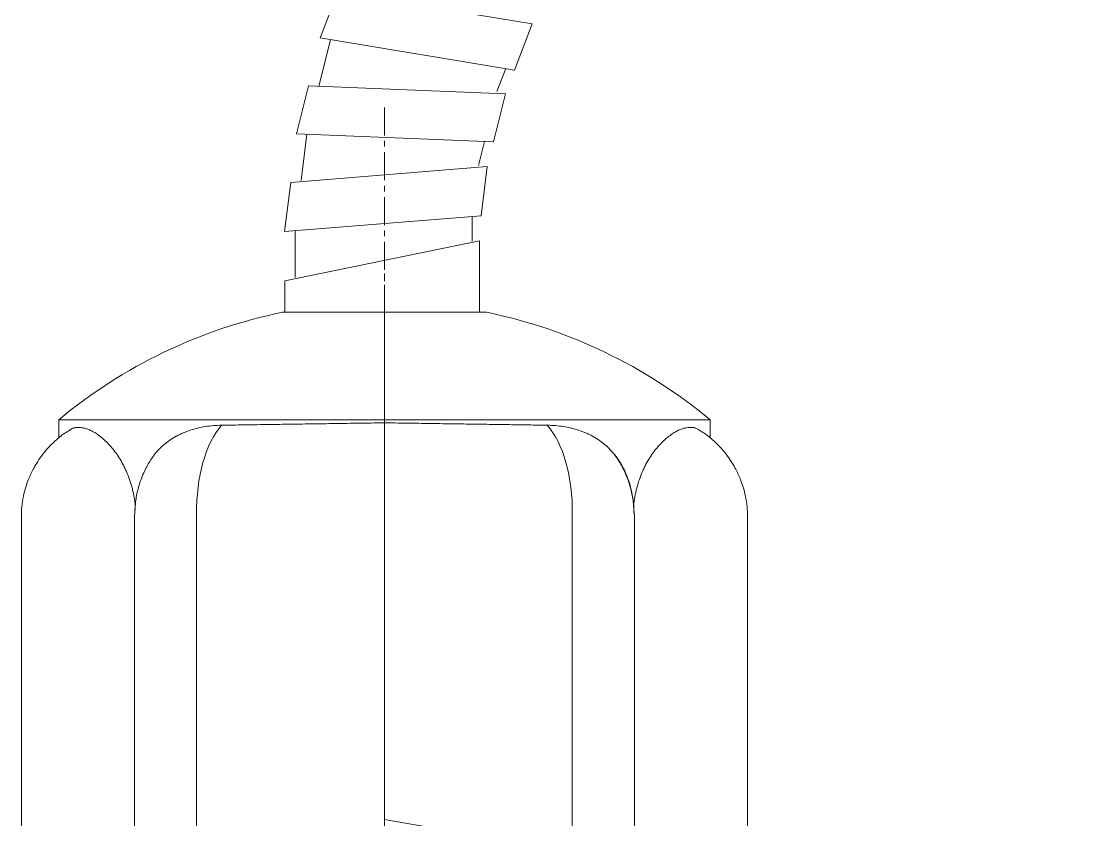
# Model space of a CAD drawing. Header units: inches. Extents: x 21126 to 21898, y -6726 to -5634.
# Drawn here: x 21640.9 to 21710.1, y -6503.4 to -6451.7 of the extents above; entities that cross this region are included whole.
import ezdxf

# ---------------------------------------------------------------- set-up
doc = ezdxf.new("R2010")
doc.units = ezdxf.units.IN
doc.header["$LTSCALE"] = 4.84
doc.header["$MEASUREMENT"] = 0
doc.linetypes.add('CENTER', pattern=[0.6, 0.375, -0.075, 0.075, -0.075])
doc.layers.get('0').update_dxf_attribs({"linetype": 'CONTINUOUS', "lineweight": 13})

msp = doc.modelspace()

# ---------------------------------------------------------------- linework, layer by layer
for p, q in [((21660.236, -6452.821), (21661.383, -6449.832)), ((21661.383, -6449.832), (21673.977, -6451.906)), ((21672.829, -6454.895), (21673.977, -6451.906)), ((21660.236, -6452.821), (21672.829, -6454.895)), ((21660.152, -6455.943), (21660.903, -6452.931)), ((21671.687, -6456.295), (21672.26, -6454.801)), ((21658.707, -6459.022), (21659.482, -6455.915)), ((21659.482, -6455.915), (21672.234, -6456.439)), ((21671.459, -6459.545), (21672.234, -6456.439)), ((21658.707, -6459.022), (21671.459, -6459.545)), ((21659.013, -6462.059), (21659.383, -6459.049)), ((21670.496, -6461.075), (21670.883, -6459.522)), ((21658.336, -6462.185), (21671.056, -6461.151)), ((21670.666, -6464.328), (21671.056, -6461.151)), ((21657.945, -6465.362), (21658.336, -6462.185)), ((21657.945, -6465.362), (21670.666, -6464.328)), ((21670.091, -6465.975), (21670.091, -6464.375)), ((21657.962, -6468.547), (21670.56, -6465.95)), ((21658.62, -6468.34), (21658.62, -6465.307)), ((21670.56, -6470.586), (21670.56, -6465.95)), ((21657.962, -6470.586), (21657.962, -6468.547))]:
    msp.add_line(p, q)
at = {"color": 1, "linetype": 'CENTER'}
for p, q in [((21664.406, -6457.312), (21664.406, -6509.424)), ((21664.406, -6517.087), (21664.406, -6466.094))]:
    msp.add_line(p, q, dxfattribs=at)
at = {"ltscale": 0.5}
for p, q in [((21664.406, -6470.586), (21657.806, -6470.586)), ((21664.406, -6477.551), (21664.406, -6470.586)), ((21664.406, -6470.586), (21671.006, -6470.586)), ((21664.406, -6470.586), (21664.406, -6477.551)), ((21643.317, -6477.551), (21643.317, -6478.729)), ((21664.406, -6477.551), (21643.317, -6477.551)), ((21664.406, -6477.551), (21664.406, -6477.74)), ((21664.406, -6477.551), (21685.495, -6477.551)), ((21664.406, -6477.74), (21664.406, -6477.551)), ((21685.495, -6478.729), (21685.495, -6477.551)), ((21640.901, -6483.814), (21640.901, -6560.023)), ((21648.217, -6483.687), (21648.217, -6560.15)), ((21652.246, -6508.965), (21652.246, -6483.675)), ((21664.406, -6503.419), (21664.406, -6483.52)), ((21664.406, -6501.419), (21664.406, -6483.52)), ((21676.566, -6560.162), (21676.566, -6483.675)), ((21680.596, -6560.15), (21680.596, -6483.687)), ((21687.911, -6560.023), (21687.911, -6483.814)), ((21664.406, -6503.919), (21664.406, -6501.419)), ((21667.136, -6503.9), (21664.406, -6503.419))]:
    msp.add_line(p, q, dxfattribs=at)
for start, end in [(101.55439, 129.79217), (50.20783, 78.44561)]:
    msp.add_arc((21664.406, -6502.869), 32.951, start, end, dxfattribs=at)
for centre, major_axis, start_param, end_param in [((21655.522, -6483.675), (-0.115, 6.599), 0.495559, 1.562134), ((21673.291, -6483.675), (-0.115, -6.599), 1.579459, 2.646033)]:
    msp.add_ellipse(centre, major_axis=major_axis, ratio=0.496276, start_param=start_param, end_param=end_param, dxfattribs=at)
for points, knots in [([(21644.055, -6478.204), (21643.937, -6478.269), (21643.597, -6478.475), (21643.105, -6478.881), (21642.603, -6479.383), (21642.208, -6479.872), (21641.904, -6480.323), (21641.674, -6480.723), (21641.495, -6481.082), (21641.332, -6481.46), (21641.169, -6481.93), (21641.021, -6482.513), (21640.921, -6483.155), (21640.905, -6483.6), (21640.908, -6483.814)], [0, 0, 0, 0, 0.059916, 0.177559, 0.283207, 0.376225, 0.45647, 0.524235, 0.580248, 0.638105, 0.712242, 0.80191, 0.905704, 1, 1, 1, 1]), ([(21648.276, -6483.12), (21648.257, -6482.921), (21648.227, -6482.699), (21648.187, -6482.478), (21648.178, -6482.429), (21648.173, -6482.405), (21648.159, -6482.332), (21648.149, -6482.284), (21648.117, -6482.14), (21648.094, -6482.045), (21648.021, -6481.766), (21647.966, -6481.586), (21647.845, -6481.237), (21647.778, -6481.067), (21647.671, -6480.821), (21647.634, -6480.74), (21647.576, -6480.621), (21647.556, -6480.582), (21647.517, -6480.504), (21647.497, -6480.466), (21647.396, -6480.277), (21647.313, -6480.134), (21647.141, -6479.862), (21647.052, -6479.733), (21646.872, -6479.491), (21646.78, -6479.376), (21646.592, -6479.161), (21646.498, -6479.061), (21646.312, -6478.878), (21646.219, -6478.794), (21646.034, -6478.64), (21645.942, -6478.57), (21645.76, -6478.443), (21645.671, -6478.387), (21645.56, -6478.324), (21645.538, -6478.312), (21645.494, -6478.288), (21645.472, -6478.277), (21645.407, -6478.244), (21645.364, -6478.224), (21645.238, -6478.169), (21645.156, -6478.138), (21644.998, -6478.089), (21644.844, -6478.052), (21644.7, -6478.037), (21644.561, -6478.033), (21644.494, -6478.037), (21644.397, -6478.051), (21644.365, -6478.057), (21644.319, -6478.069), (21644.303, -6478.073), (21644.273, -6478.082), (21644.258, -6478.087), (21644.184, -6478.113), (21644.128, -6478.14), (21644.066, -6478.179), (21644.057, -6478.185), (21644.048, -6478.191)], [0, 0, 0, 0, 0.052165, 0.058685, 0.058685, 0.065206, 0.065206, 0.078247, 0.078247, 0.10433, 0.10433, 0.156495, 0.156495, 0.208659, 0.208659, 0.234742, 0.234742, 0.247783, 0.247783, 0.260824, 0.260824, 0.312989, 0.312989, 0.365154, 0.365154, 0.417319, 0.417319, 0.469484, 0.469484, 0.521648, 0.521648, 0.573813, 0.573813, 0.625978, 0.625978, 0.639019, 0.639019, 0.652061, 0.652061, 0.678143, 0.678143, 0.730308, 0.730308, 0.782473, 0.834637, 0.834637, 0.886802, 0.886802, 0.912885, 0.912885, 0.925926, 0.925926, 0.938967, 0.938967, 0.991132, 0.991132, 1, 1, 1, 1]), ([(21653.863, -6477.897), (21653.685, -6477.899), (21653.509, -6477.908), (21653.163, -6477.937), (21652.993, -6477.957), (21652.657, -6478.009), (21652.491, -6478.041), (21652.165, -6478.118), (21652.004, -6478.162), (21651.688, -6478.265), (21651.533, -6478.323), (21651.342, -6478.405), (21651.304, -6478.422), (21651.228, -6478.457), (21651.19, -6478.475), (21651.078, -6478.529), (21651.004, -6478.568), (21650.785, -6478.688), (21650.644, -6478.775), (21650.371, -6478.964), (21650.238, -6479.067), (21650.078, -6479.205), (21650.046, -6479.233), (21649.984, -6479.29), (21649.891, -6479.377), (21649.801, -6479.468), (21649.652, -6479.628), (21649.565, -6479.729), (21649.482, -6479.835)], [0, 0, 0, 0, 0.102278, 0.102278, 0.204556, 0.204556, 0.306835, 0.306835, 0.409113, 0.409113, 0.511391, 0.511391, 0.536961, 0.536961, 0.56253, 0.56253, 0.613669, 0.613669, 0.715948, 0.715948, 0.818226, 0.818226, 0.843796, 0.843796, 0.869365, 0.920504, 0.920504, 1, 1, 1, 1]), ([(21664.406, -6477.74), (21663.946, -6477.747), (21663.029, -6477.761), (21662.115, -6477.774), (21661.203, -6477.788), (21660.748, -6477.794), (21660.18, -6477.803), (21660.067, -6477.805), (21659.84, -6477.808), (21659.726, -6477.81), (21659.387, -6477.815), (21659.163, -6477.818), (21658.493, -6477.828), (21657.613, -6477.841), (21656.326, -6477.86), (21655.075, -6477.879), (21654.263, -6477.891), (21653.863, -6477.897)], [0, 0, 0, 0, 0.125, 0.25, 0.25, 0.375, 0.375, 0.40625, 0.40625, 0.4375, 0.4375, 0.5, 0.5, 0.625, 0.75, 0.875, 1, 1, 1, 1]), ([(21664.406, -6477.74), (21664.406, -6477.785), (21664.406, -6477.906), (21664.406, -6478.122), (21664.406, -6478.395), (21664.406, -6478.692), (21664.406, -6479.01), (21664.406, -6479.35), (21664.406, -6479.71), (21664.406, -6480.087), (21664.406, -6480.479), (21664.406, -6480.887), (21664.406, -6481.308), (21664.406, -6481.738), (21664.406, -6482.175), (21664.406, -6482.62), (21664.406, -6483.069), (21664.406, -6483.369), (21664.406, -6483.52)], [0, 0, 0, 0, 0.039454, 0.103491, 0.167527, 0.231563, 0.2956, 0.359636, 0.423673, 0.487709, 0.551745, 0.615782, 0.679818, 0.743854, 0.807891, 0.871927, 0.935964, 1, 1, 1, 1]), ([(21674.949, -6477.897), (21674.549, -6477.891), (21673.738, -6477.879), (21672.486, -6477.86), (21671.2, -6477.841), (21670.319, -6477.828), (21669.65, -6477.818), (21669.425, -6477.815), (21669.086, -6477.81), (21668.973, -6477.808), (21668.746, -6477.805), (21668.632, -6477.803), (21668.065, -6477.794), (21667.61, -6477.788), (21666.698, -6477.774), (21665.784, -6477.761), (21664.866, -6477.747), (21664.406, -6477.74)], [0, 0, 0, 0, 0.125, 0.25, 0.375, 0.5, 0.5, 0.5625, 0.5625, 0.59375, 0.59375, 0.625, 0.625, 0.75, 0.75, 0.875, 1, 1, 1, 1]), ([(21664.406, -6483.52), (21664.406, -6483.369), (21664.406, -6483.069), (21664.406, -6482.62), (21664.406, -6482.175), (21664.406, -6481.738), (21664.406, -6481.308), (21664.406, -6480.887), (21664.406, -6480.479), (21664.406, -6480.087), (21664.406, -6479.71), (21664.406, -6479.35), (21664.406, -6479.01), (21664.406, -6478.692), (21664.406, -6478.395), (21664.406, -6478.122), (21664.406, -6477.906), (21664.406, -6477.785), (21664.406, -6477.74)], [0, 0, 0, 0, 0.064036, 0.128073, 0.192109, 0.256146, 0.320182, 0.384218, 0.448255, 0.512291, 0.576327, 0.640364, 0.7044, 0.768437, 0.832473, 0.896509, 0.960546, 1, 1, 1, 1]), ([(21680.513, -6482.871), (21680.5, -6482.753), (21680.484, -6482.636), (21680.456, -6482.469), (21680.443, -6482.394), (21680.429, -6482.32), (21680.419, -6482.271), (21680.414, -6482.246), (21680.388, -6482.123), (21680.366, -6482.026), (21680.292, -6481.74), (21680.235, -6481.555), (21680.107, -6481.197), (21680.036, -6481.023), (21679.918, -6480.771), (21679.876, -6480.689), (21679.812, -6480.567), (21679.789, -6480.527), (21679.744, -6480.447), (21679.722, -6480.408), (21679.605, -6480.214), (21679.506, -6480.067), (21679.297, -6479.788), (21679.186, -6479.656), (21679.011, -6479.468), (21678.922, -6479.377), (21678.829, -6479.29), (21678.766, -6479.233), (21678.734, -6479.205), (21678.574, -6479.067), (21678.442, -6478.964), (21678.168, -6478.775), (21678.027, -6478.688), (21677.809, -6478.568), (21677.735, -6478.529), (21677.623, -6478.475), (21677.585, -6478.457), (21677.509, -6478.422), (21677.471, -6478.405), (21677.28, -6478.323), (21677.124, -6478.265), (21676.808, -6478.162), (21676.648, -6478.118), (21676.322, -6478.041), (21676.156, -6478.009), (21675.82, -6477.957), (21675.649, -6477.937), (21675.303, -6477.908), (21675.128, -6477.899), (21674.949, -6477.897)], [0, 0, 0, 0, 0.037721, 0.037721, 0.053759, 0.061778, 0.061778, 0.069797, 0.069797, 0.101873, 0.101873, 0.166025, 0.166025, 0.230177, 0.230177, 0.262253, 0.262253, 0.278291, 0.278291, 0.294329, 0.294329, 0.358481, 0.358481, 0.422633, 0.422633, 0.454709, 0.470747, 0.470747, 0.486785, 0.486785, 0.550937, 0.550937, 0.615089, 0.615089, 0.647164, 0.647164, 0.663202, 0.663202, 0.67924, 0.67924, 0.743392, 0.743392, 0.807544, 0.807544, 0.871696, 0.871696, 0.935848, 0.935848, 1, 1, 1, 1]), ([(21684.764, -6478.191), (21684.756, -6478.185), (21684.747, -6478.179), (21684.684, -6478.14), (21684.628, -6478.113), (21684.554, -6478.087), (21684.539, -6478.082), (21684.509, -6478.073), (21684.494, -6478.069), (21684.447, -6478.057), (21684.416, -6478.051), (21684.319, -6478.037), (21684.252, -6478.033), (21684.113, -6478.037), (21683.969, -6478.052), (21683.815, -6478.089), (21683.656, -6478.138), (21683.574, -6478.169), (21683.448, -6478.224), (21683.406, -6478.244), (21683.341, -6478.277), (21683.319, -6478.288), (21683.275, -6478.312), (21683.253, -6478.324), (21683.142, -6478.387), (21683.052, -6478.443), (21682.871, -6478.57), (21682.779, -6478.64), (21682.594, -6478.794), (21682.501, -6478.878), (21682.314, -6479.061), (21682.22, -6479.161), (21682.033, -6479.376), (21681.941, -6479.491), (21681.76, -6479.733), (21681.672, -6479.862), (21681.5, -6480.134), (21681.416, -6480.277), (21681.316, -6480.466), (21681.296, -6480.504), (21681.256, -6480.582), (21681.237, -6480.621), (21681.179, -6480.74), (21681.142, -6480.821), (21681.034, -6481.067), (21680.968, -6481.237), (21680.846, -6481.586), (21680.791, -6481.766), (21680.718, -6482.045), (21680.695, -6482.14), (21680.664, -6482.284), (21680.654, -6482.332), (21680.639, -6482.405), (21680.635, -6482.429), (21680.625, -6482.478), (21680.585, -6482.699), (21680.555, -6482.921), (21680.537, -6483.12)], [0, 0, 0, 0, 0.008868, 0.008868, 0.061033, 0.061033, 0.074074, 0.074074, 0.087115, 0.087115, 0.113198, 0.113198, 0.165363, 0.165363, 0.217527, 0.269692, 0.269692, 0.321857, 0.321857, 0.347939, 0.347939, 0.360981, 0.360981, 0.374022, 0.374022, 0.426187, 0.426187, 0.478352, 0.478352, 0.530516, 0.530516, 0.582681, 0.582681, 0.634846, 0.634846, 0.687011, 0.687011, 0.739176, 0.739176, 0.752217, 0.752217, 0.765258, 0.765258, 0.791341, 0.791341, 0.843505, 0.843505, 0.89567, 0.89567, 0.921753, 0.921753, 0.934794, 0.934794, 0.941315, 0.941315, 0.947835, 1, 1, 1, 1]), ([(21687.904, -6483.814), (21687.908, -6483.6), (21687.891, -6483.155), (21687.792, -6482.513), (21687.644, -6481.93), (21687.48, -6481.46), (21687.318, -6481.082), (21687.138, -6480.723), (21686.909, -6480.323), (21686.604, -6479.872), (21686.209, -6479.383), (21685.707, -6478.881), (21685.216, -6478.475), (21684.875, -6478.269), (21684.758, -6478.204)], [0, 0, 0, 0, 0.094296, 0.19809, 0.287759, 0.361896, 0.419753, 0.475766, 0.543531, 0.623776, 0.716795, 0.822444, 0.940087, 1, 1, 1, 1]), ([(21649.489, -6479.841), (21649.335, -6480.048), (21649.033, -6480.514), (21648.675, -6481.288), (21648.414, -6482.124), (21648.273, -6482.928), (21648.249, -6483.447), (21648.252, -6483.686)], [0, 0, 0, 0, 0.187231, 0.406633, 0.620099, 0.826072, 1, 1, 1, 1]), ([(21680.561, -6483.686), (21680.563, -6483.447), (21680.539, -6482.928), (21680.398, -6482.124), (21680.137, -6481.288), (21679.779, -6480.513), (21679.476, -6480.046), (21679.322, -6479.838)], [0, 0, 0, 0, 0.173796, 0.379613, 0.592917, 0.812153, 1, 1, 1, 1]), ([(21680.566, -6483.687), (21680.566, -6483.687), (21680.568, -6483.687), (21680.57, -6483.687), (21680.574, -6483.687), (21680.577, -6483.687), (21680.58, -6483.687), (21680.583, -6483.687), (21680.586, -6483.687), (21680.588, -6483.687), (21680.59, -6483.687), (21680.591, -6483.687), (21680.593, -6483.687), (21680.594, -6483.687), (21680.595, -6483.687), (21680.595, -6483.687), (21680.596, -6483.687), (21680.596, -6483.687), (21680.596, -6483.687)], [0, 0, 0, 0, 0.007692, 0.07544, 0.14316, 0.210851, 0.278512, 0.346145, 0.413749, 0.481325, 0.548871, 0.616388, 0.683877, 0.751337, 0.818767, 0.886169, 0.953542, 1, 1, 1, 1])]:
    msp.add_open_spline(points, degree=3, knots=knots, dxfattribs=at)
for points in [[(21648.248, -6483.687), (21648.248, -6483.498), (21648.257, -6483.309), (21648.276, -6483.12)], [(21680.537, -6483.12), (21680.536, -6483.106), (21680.535, -6483.091), (21680.533, -6483.076)], [(21680.564, -6483.687), (21680.564, -6483.498), (21680.555, -6483.309), (21680.537, -6483.12)]]:
    msp.add_open_spline(points, degree=3, dxfattribs=at)
at = {"color": 1, "linetype": 'CENTER'}
msp.add_spline([(21664.406, -6573.251), (21672.474, -6607.527), (21696.26, -6624.872), (21733.06, -6611.227), (21746.807, -6557.476), (21746.807, -6524.77), (21753.62, -6485.482)], degree=3, dxfattribs=at)

doc.saveas('drawing.dxf')
